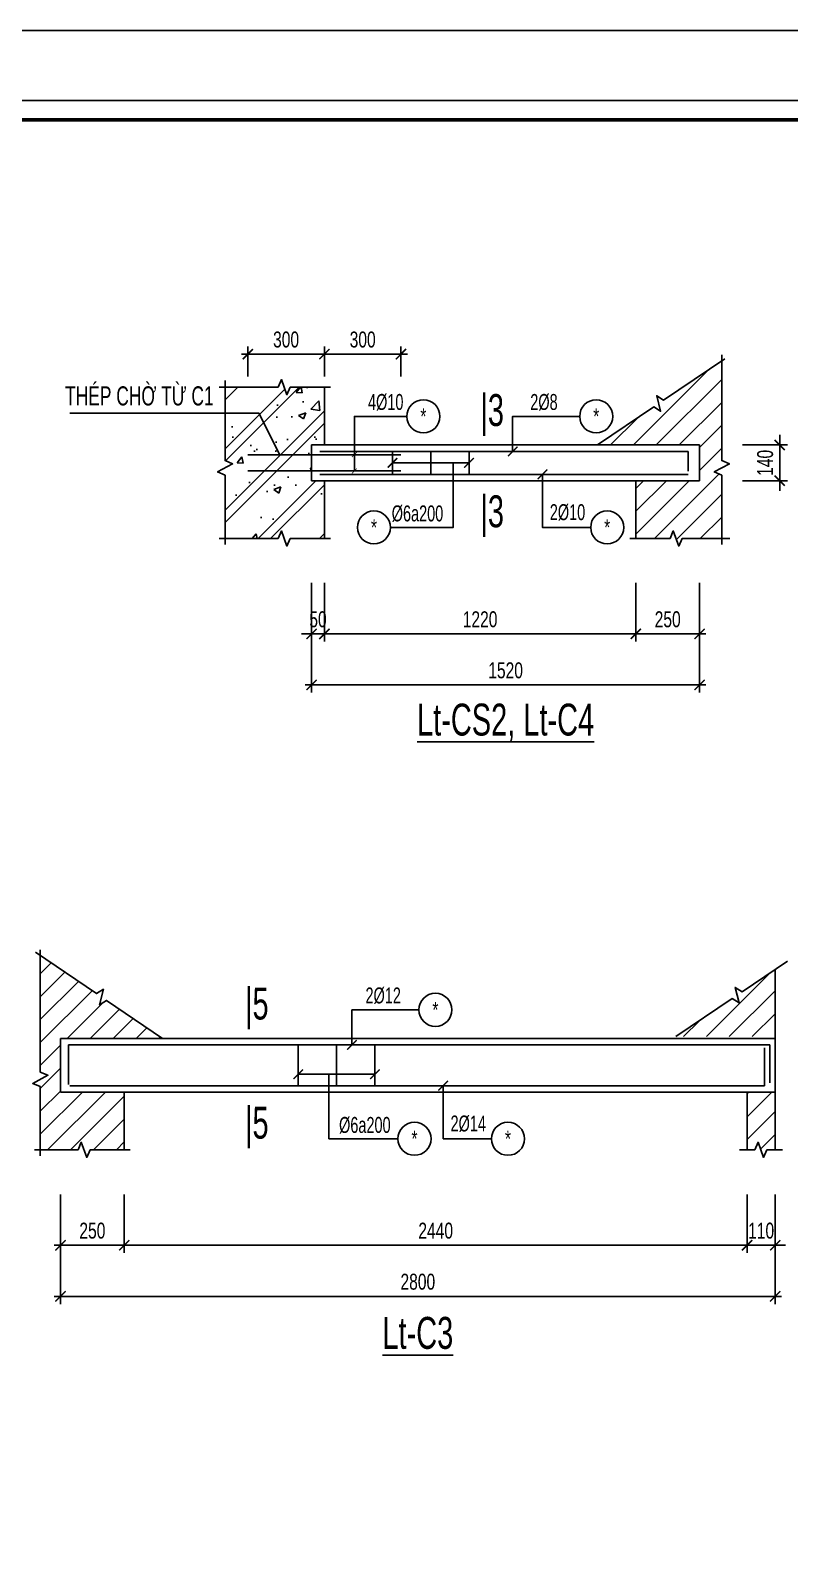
# Model space of a CAD drawing. Header units: millimetres. Extents: x 0 to 42050, y 0 to 14850.
# Drawn here: x 29815 to 32789, y 8888 to 14850 of the extents above; entities that cross this region are included whole.
import ezdxf
from ezdxf.enums import TextEntityAlignment as Align

# ---------------------------------------------------------------- set-up
doc = ezdxf.new("R2010")
doc.units = ezdxf.units.MM
doc.header["$LTSCALE"] = 3
doc.header["$PDSIZE"] = -2
doc.layers.get('0').update_dxf_attribs({"color": 8, "lineweight": 5})
doc.layers.get('Defpoints').update_dxf_attribs({"color": 2})
for name, color, linetype in [('CDC-KHUNGTEN', 9, 'Continuous'), ('CDC.02.DIM', 1, 'Continuous'), ('CDC.03.BORDER', 3, 'Continuous'), ('CDC.05.STEEL', 4, 'Continuous'), ('CDC.06.TEXT', 2, 'Continuous'), ('CDC.10.HATCH', 9, 'Continuous'), ('CDC.11.NOTE', 8, 'Continuous'), ('CDC.14.STEELNUM', 9, 'Continuous')]:
    doc.layers.add(name, color=color, linetype=linetype)
doc.styles.add('arial', font='arial.ttf', dxfattribs={"width": 0.7})
doc.styles.add('KCS_SMTEXT', font='arial.ttf', dxfattribs={"width": 0.7})
doc.dimstyles.new('KCS_DIM25', dxfattribs={"dimscale": 25, "dimtxt": 2.5, "dimasz": 1.6, "dimexe": 1.2, "dimexo": 0, "dimgap": 1, "dimtad": 1, "dimdec": 0, "dimzin": 0, "dimdsep": 46, "dimtxsty": 'KCS_SMTEXT', "dimblk": 'ARCHTICK', "dimcen": 0, "dimdle": 1, "dimclrd": 256, "dimclre": 256, "dimclrt": 2, "dimadec": 0, "dimazin": 0, "dimtfac": 1, "dimtdec": 0, "dimtix": 1, "dimtmove": 2, "dimatfit": 3, "dimfxl": 1, "dimtolj": 1, "dimtzin": 0, "dimarcsym": 0})

# ---------------------------------------------------------------- blocks, each defined once
blk = doc.blocks.new('_ArchTick')
at = {"color": 0, "linetype": 'ByBlock', "const_width": 0.15}
blk.add_lwpolyline([(-0.5, -0.5), (0.5, 0.5)], dxfattribs=at)
blk = doc.blocks.new('*D141')
at = {"layer": 'CDC.02.DIM', "lineweight": -2, "transparency": 16777216}
for p, q in [((32186.5, 12686.2), (32186.5, 12456.2)), ((32436.5, 12686.2), (32436.5, 12456.2)), ((32461.5, 12486.2), (32161.5, 12486.2))]:
    blk.add_line(p, q, dxfattribs=at)
at = {"layer": 'Defpoints', "color": 0, "transparency": 16777216}
for p in [(32186.5, 12686.2), (32436.5, 12686.2), (32186.5, 12486.2)]:
    blk.add_point(p, dxfattribs=at)
at = {"layer": 'CDC.02.DIM', "lineweight": -2, "transparency": 16777216, "xscale": 40, "yscale": 40, "zscale": 40, "rotation": 180}
blk.add_blockref('_ArchTick', (32186.5, 12486.2), dxfattribs=at)
at = {"layer": 'CDC.02.DIM', "lineweight": -2, "transparency": 16777216, "xscale": 40, "yscale": 40, "zscale": 40}
blk.add_blockref('_ArchTick', (32436.5, 12486.2), dxfattribs=at)
at = {"layer": 'CDC.02.DIM', "color": 2, "transparency": 16777216, "insert": (32311.5, 12543.1), "char_height": 62.5, "attachment_point": 5, "style": 'KCS_SMTEXT'}
blk.add_mtext('\\A1;250', dxfattribs=at)
blk = doc.blocks.new('*D142')
at = {"layer": 'CDC.02.DIM', "lineweight": -2, "transparency": 16777216}
for p, q in [((30966.5, 12686.2), (30966.5, 12456.2)), ((32186.5, 12686.2), (32186.5, 12456.2)), ((32211.5, 12486.2), (30941.5, 12486.2))]:
    blk.add_line(p, q, dxfattribs=at)
at = {"layer": 'Defpoints', "color": 0, "transparency": 16777216}
for p in [(30966.5, 12686.2), (32186.5, 12686.2), (30966.5, 12486.2)]:
    blk.add_point(p, dxfattribs=at)
at = {"layer": 'CDC.02.DIM', "lineweight": -2, "transparency": 16777216, "xscale": 40, "yscale": 40, "zscale": 40, "rotation": 180}
blk.add_blockref('_ArchTick', (30966.5, 12486.2), dxfattribs=at)
at = {"layer": 'CDC.02.DIM', "lineweight": -2, "transparency": 16777216, "xscale": 40, "yscale": 40, "zscale": 40}
blk.add_blockref('_ArchTick', (32186.5, 12486.2), dxfattribs=at)
at = {"layer": 'CDC.02.DIM', "color": 2, "transparency": 16777216, "insert": (31576.5, 12543.1), "char_height": 62.5, "attachment_point": 5, "style": 'KCS_SMTEXT'}
blk.add_mtext('\\A1;1220', dxfattribs=at)
blk = doc.blocks.new('*D143')
at = {"layer": 'CDC.02.DIM', "lineweight": -2, "transparency": 16777216}
for p, q in [((30916.5, 12686.2), (30916.5, 12256.2)), ((32436.5, 12686.2), (32436.5, 12256.2)), ((32461.5, 12286.2), (30891.5, 12286.2))]:
    blk.add_line(p, q, dxfattribs=at)
at = {"layer": 'Defpoints', "color": 0, "transparency": 16777216}
for p in [(30916.5, 12686.2), (32436.5, 12686.2), (30916.5, 12286.2)]:
    blk.add_point(p, dxfattribs=at)
at = {"layer": 'CDC.02.DIM', "lineweight": -2, "transparency": 16777216, "xscale": 40, "yscale": 40, "zscale": 40, "rotation": 180}
blk.add_blockref('_ArchTick', (30916.5, 12286.2), dxfattribs=at)
at = {"layer": 'CDC.02.DIM', "lineweight": -2, "transparency": 16777216, "xscale": 40, "yscale": 40, "zscale": 40}
blk.add_blockref('_ArchTick', (32436.5, 12286.2), dxfattribs=at)
at = {"layer": 'CDC.02.DIM', "color": 2, "transparency": 16777216, "insert": (31676.5, 12343.1), "char_height": 62.5, "attachment_point": 5, "style": 'KCS_SMTEXT'}
blk.add_mtext('\\A1;1520', dxfattribs=at)
blk = doc.blocks.new('*D144')
at = {"layer": 'CDC.02.DIM', "lineweight": -2, "transparency": 16777216}
for p, q in [((32750.3, 13226.2), (32750.3, 13266.2)), ((32604.7, 13226.2), (32780.3, 13226.2)), ((32750.3, 13226.2), (32750.3, 13086.2)), ((32604.7, 13086.2), (32780.3, 13086.2)), ((32750.3, 13086.2), (32750.3, 13046.2))]:
    blk.add_line(p, q, dxfattribs=at)
at = {"layer": 'Defpoints', "color": 0, "transparency": 16777216}
for p in [(32604.7, 13226.2), (32604.7, 13086.2), (32750.3, 13086.2)]:
    blk.add_point(p, dxfattribs=at)
at = {"layer": 'CDC.02.DIM', "lineweight": -2, "transparency": 16777216, "xscale": 40, "yscale": 40, "zscale": 40}
for p, rotation in [((32750.3, 13226.2), 270), ((32750.3, 13086.2), 90)]:
    blk.add_blockref('_ArchTick', p, dxfattribs=dict(at, rotation=rotation))
at = {"layer": 'CDC.02.DIM', "color": 2, "transparency": 16777216, "insert": (32693.4, 13156.2), "char_height": 62.5, "attachment_point": 5, "rotation": 90, "style": 'KCS_SMTEXT'}
blk.add_mtext('\\A1;140', dxfattribs=at)
blk = doc.blocks.new('*D145')
at = {"layer": 'CDC.02.DIM', "lineweight": -2, "transparency": 16777216}
for p, q in [((30666.5, 13494.6), (30666.5, 13612.1)), ((30966.5, 13494.6), (30966.5, 13612.1)), ((30641.5, 13582.1), (30991.5, 13582.1))]:
    blk.add_line(p, q, dxfattribs=at)
at = {"layer": 'Defpoints', "color": 0, "transparency": 16777216}
for p in [(30966.5, 13582.1), (30666.5, 13494.6), (30966.5, 13494.6)]:
    blk.add_point(p, dxfattribs=at)
at = {"layer": 'CDC.02.DIM', "lineweight": -2, "transparency": 16777216, "xscale": 40, "yscale": 40, "zscale": 40, "rotation": 180}
blk.add_blockref('_ArchTick', (30666.5, 13582.1), dxfattribs=at)
at = {"layer": 'CDC.02.DIM', "lineweight": -2, "transparency": 16777216, "xscale": 40, "yscale": 40, "zscale": 40}
blk.add_blockref('_ArchTick', (30966.5, 13582.1), dxfattribs=at)
at = {"layer": 'CDC.02.DIM', "color": 2, "transparency": 16777216, "insert": (30816.5, 13639), "char_height": 62.5, "attachment_point": 5, "style": 'KCS_SMTEXT'}
blk.add_mtext('\\A1;300', dxfattribs=at)
blk = doc.blocks.new('*D146')
at = {"layer": 'CDC.02.DIM', "lineweight": -2, "transparency": 16777216}
for p, q in [((30966.5, 13494.6), (30966.5, 13612.1)), ((31266.5, 13494.6), (31266.5, 13612.1)), ((30941.5, 13582.1), (31291.5, 13582.1))]:
    blk.add_line(p, q, dxfattribs=at)
at = {"layer": 'Defpoints', "color": 0, "transparency": 16777216}
for p in [(31266.5, 13582.1), (30966.5, 13494.6), (31266.5, 13494.6)]:
    blk.add_point(p, dxfattribs=at)
at = {"layer": 'CDC.02.DIM', "lineweight": -2, "transparency": 16777216, "xscale": 40, "yscale": 40, "zscale": 40, "rotation": 180}
blk.add_blockref('_ArchTick', (30966.5, 13582.1), dxfattribs=at)
at = {"layer": 'CDC.02.DIM', "lineweight": -2, "transparency": 16777216, "xscale": 40, "yscale": 40, "zscale": 40}
blk.add_blockref('_ArchTick', (31266.5, 13582.1), dxfattribs=at)
at = {"layer": 'CDC.02.DIM', "color": 2, "transparency": 16777216, "insert": (31116.5, 13639), "char_height": 62.5, "attachment_point": 5, "style": 'KCS_SMTEXT'}
blk.add_mtext('\\A1;300', dxfattribs=at)
blk = doc.blocks.new('*D147')
at = {"layer": 'CDC.02.DIM', "lineweight": -2, "transparency": 16777216}
for p, q in [((30916.5, 12686.2), (30916.5, 12456.2)), ((30966.5, 12686.2), (30966.5, 12456.2)), ((30916.5, 12486.2), (30876.5, 12486.2)), ((30916.5, 12486.2), (30966.5, 12486.2)), ((30966.5, 12486.2), (31006.5, 12486.2))]:
    blk.add_line(p, q, dxfattribs=at)
at = {"layer": 'Defpoints', "color": 0, "transparency": 16777216}
for p in [(30916.5, 12686.2), (30966.5, 12686.2), (30966.5, 12486.2)]:
    blk.add_point(p, dxfattribs=at)
at = {"layer": 'CDC.02.DIM', "lineweight": -2, "transparency": 16777216, "xscale": 40, "yscale": 40, "zscale": 40}
blk.add_blockref('_ArchTick', (30916.5, 12486.2), dxfattribs=at)
at = {"layer": 'CDC.02.DIM', "lineweight": -2, "transparency": 16777216, "xscale": 40, "yscale": 40, "zscale": 40, "rotation": 180}
blk.add_blockref('_ArchTick', (30966.5, 12486.2), dxfattribs=at)
at = {"layer": 'CDC.02.DIM', "color": 2, "transparency": 16777216, "insert": (30941.5, 12543.1), "char_height": 62.5, "attachment_point": 5, "style": 'KCS_SMTEXT'}
blk.add_mtext('\\A1;50', dxfattribs=at)
blk = doc.blocks.new('*D169')
at = {"layer": 'CDC.02.DIM', "lineweight": -2, "transparency": 16777216}
for p, q in [((29932.6, 10290.4), (29932.6, 10061.4)), ((30182.6, 10290.4), (30182.6, 10061.4)), ((29907.6, 10091.4), (30207.6, 10091.4))]:
    blk.add_line(p, q, dxfattribs=at)
at = {"layer": 'Defpoints', "color": 0, "transparency": 16777216}
for p in [(29932.6, 10290.4), (30182.6, 10290.4), (30182.6, 10091.4)]:
    blk.add_point(p, dxfattribs=at)
at = {"layer": 'CDC.02.DIM', "lineweight": -2, "transparency": 16777216, "xscale": 40, "yscale": 40, "zscale": 40, "rotation": 180}
blk.add_blockref('_ArchTick', (29932.6, 10091.4), dxfattribs=at)
at = {"layer": 'CDC.02.DIM', "lineweight": -2, "transparency": 16777216, "xscale": 40, "yscale": 40, "zscale": 40}
blk.add_blockref('_ArchTick', (30182.6, 10091.4), dxfattribs=at)
at = {"layer": 'CDC.02.DIM', "color": 2, "transparency": 16777216, "insert": (30057.6, 10148.4), "char_height": 62.5, "attachment_point": 5, "style": 'KCS_SMTEXT'}
blk.add_mtext('\\A1;250', dxfattribs=at)
blk = doc.blocks.new('*D170')
at = {"layer": 'CDC.02.DIM', "lineweight": -2, "transparency": 16777216}
for p, q in [((32622.6, 10290.4), (32622.6, 10061.4)), ((32732.6, 10290.4), (32732.6, 10061.4)), ((32622.6, 10091.4), (32582.6, 10091.4)), ((32732.6, 10091.4), (32622.6, 10091.4)), ((32732.6, 10091.4), (32772.6, 10091.4))]:
    blk.add_line(p, q, dxfattribs=at)
at = {"layer": 'Defpoints', "color": 0, "transparency": 16777216}
for p in [(32622.6, 10290.4), (32732.6, 10290.4), (32622.6, 10091.4)]:
    blk.add_point(p, dxfattribs=at)
at = {"layer": 'CDC.02.DIM', "lineweight": -2, "transparency": 16777216, "xscale": 40, "yscale": 40, "zscale": 40}
blk.add_blockref('_ArchTick', (32622.6, 10091.4), dxfattribs=at)
at = {"layer": 'CDC.02.DIM', "lineweight": -2, "transparency": 16777216, "xscale": 40, "yscale": 40, "zscale": 40, "rotation": 180}
blk.add_blockref('_ArchTick', (32732.6, 10091.4), dxfattribs=at)
at = {"layer": 'CDC.02.DIM', "color": 2, "transparency": 16777216, "insert": (32677.6, 10148.4), "char_height": 62.5, "attachment_point": 5, "style": 'KCS_SMTEXT'}
blk.add_mtext('\\A1;110', dxfattribs=at)
blk = doc.blocks.new('*D172')
at = {"layer": 'CDC.02.DIM', "lineweight": -2, "transparency": 16777216}
for p, q in [((30182.6, 10290.4), (30182.6, 10061.4)), ((32622.6, 10290.4), (32622.6, 10061.4)), ((30157.6, 10091.4), (32647.6, 10091.4))]:
    blk.add_line(p, q, dxfattribs=at)
at = {"layer": 'Defpoints', "color": 0, "transparency": 16777216}
for p in [(30182.6, 10290.4), (32622.6, 10290.4), (32622.6, 10091.4)]:
    blk.add_point(p, dxfattribs=at)
at = {"layer": 'CDC.02.DIM', "lineweight": -2, "transparency": 16777216, "xscale": 40, "yscale": 40, "zscale": 40, "rotation": 180}
blk.add_blockref('_ArchTick', (30182.6, 10091.4), dxfattribs=at)
at = {"layer": 'CDC.02.DIM', "lineweight": -2, "transparency": 16777216, "xscale": 40, "yscale": 40, "zscale": 40}
blk.add_blockref('_ArchTick', (32622.6, 10091.4), dxfattribs=at)
at = {"layer": 'CDC.02.DIM', "color": 2, "transparency": 16777216, "insert": (31402.6, 10148.4), "char_height": 62.5, "attachment_point": 5, "style": 'KCS_SMTEXT'}
blk.add_mtext('\\A1;2440', dxfattribs=at)
blk = doc.blocks.new('*D173')
at = {"layer": 'CDC.02.DIM', "lineweight": -2, "transparency": 16777216}
for p, q in [((29932.6, 10290.4), (29932.6, 9861.4)), ((32732.6, 10290.4), (32732.6, 9861.4)), ((29907.6, 9891.4), (32757.6, 9891.4))]:
    blk.add_line(p, q, dxfattribs=at)
at = {"layer": 'Defpoints', "color": 0, "transparency": 16777216}
for p in [(29932.6, 10290.4), (32732.6, 10290.4), (32732.6, 9891.4)]:
    blk.add_point(p, dxfattribs=at)
at = {"layer": 'CDC.02.DIM', "lineweight": -2, "transparency": 16777216, "xscale": 40, "yscale": 40, "zscale": 40, "rotation": 180}
blk.add_blockref('_ArchTick', (29932.6, 9891.4), dxfattribs=at)
at = {"layer": 'CDC.02.DIM', "lineweight": -2, "transparency": 16777216, "xscale": 40, "yscale": 40, "zscale": 40}
blk.add_blockref('_ArchTick', (32732.6, 9891.4), dxfattribs=at)
at = {"layer": 'CDC.02.DIM', "color": 2, "transparency": 16777216, "insert": (31332.6, 9948.4), "char_height": 62.5, "attachment_point": 5, "style": 'KCS_SMTEXT'}
blk.add_mtext('\\A1;2800', dxfattribs=at)
blk = doc.blocks.new('Khung tên chuẩn')
at = {"layer": 'CDC-KHUNGTEN', "color": 8}
blk.add_lwpolyline([(75096, 1100), (83000, 1100), (83000, 58300), (3000, 58300), (3000, 1100), (75096, 1100)], dxfattribs=at)
at = {"layer": 'CDC-KHUNGTEN', "color": 255, "lineweight": 60}
blk.add_lwpolyline([(74900, 1400), (74900, 58000), (3300, 58000), (3300, 1400), (74900, 1400)], close=True, dxfattribs=at)
at = {"layer": 'Defpoints', "color": 1, "ltscale": 0.2}
blk.add_lwpolyline([(0, 0), (0, 59400), (84100, 59400), (84100, 0), (0, 0)], close=True, dxfattribs=at)

msp = doc.modelspace()

# ---------------------------------------------------------------- hatches: boundary and pattern name
at = {"layer": 'CDC.10.HATCH'}
h = msp.add_hatch(dxfattribs=at)
h.set_pattern_fill('ANSI31', color=256, scale=20, style=0)
h.set_pattern_definition([(45, (-33747.364, 9086.03), (-44.90128, 44.90128), [])])
h.paths.add_polyline_path([(32523.4, 13556.4), (32295.4, 13401.8), (32268.4, 13418.9), (32283.7, 13358.3), (32256.6, 13375.5), (32036.5, 13226.2), (32436.5, 13226.2), (32436.5, 13086.2), (32186.5, 13086.2), (32186.5, 12859.9), (32320.7, 12859.9), (32333.6, 12889.5), (32355.1, 12830.3), (32368, 12859.9), (32523.4, 12859.9), (32523.4, 13107.6), (32493.8, 13120.4), (32553, 13152), (32523.4, 13164.8)])
at = {"layer": 'CDC.10.HATCH', "ltscale": 10}
h = msp.add_hatch(dxfattribs=at)
h.set_pattern_fill('CHAU-01', color=256, scale=40, style=0, pattern_type=2)
h.set_pattern_definition([(50, (30966.51, 12830.3), (286.904, -25.1), [30, -330]), (355, (30966.5, 12830.3), (-55.5, 300.88), [24, -264]), (100.45, (30990.42, 12828.2), (231.4, 275.78), [25.496, -280.46]), (46.184, (30966.5, 12910.3), (426.9, -66.2), [45, -495]), (96.636, (31002.1, 12904.77), (373.87, 389.65), [38.24, -420.69]), (351.184, (30966.5, 12910.3), (373.86, 389.65), [36, -396]), (21, (31006.51, 12890.3), (238.76, -161.05), [30, -330]), (326, (31006.5, 12890.3), (97.33, 290.06), [24, -264]), (71.45, (31026.4, 12876.87), (336.09, 129.01), [25.5, -280.46]), (37.5, (30966.51, 12830.29), (4.864, 133.158), [0, -260.8, 0, -268, 0, -265]), (7.5, (30966.51, 12830.29), (105.228, 157.765), [0, -152.8, 0, -254.8, 0, -101]), (327.5, (30877.31, 12830.29), (213.529, -9.022), [0, -100, 0, -312, 0, -414]), (317.5, (30837.31, 12830.29), (233.274, 40.04), [0, -130, 0, -207.2, 0, -294]), (45, (30966.51, 12830.29), (-120.21, 120.21), []), (45, (30966.51, 12879.29), (-120.21, 120.21), [])])
h.paths.add_polyline_path([(30798.1, 12889.5), (30819.6, 12830.3), (30832.5, 12859.9), (30966.5, 12859.9), (30966.5, 13086.2), (30916.5, 13086.2), (30916.5, 13188), (30792.6, 13188), (30710, 13350.2), (30577.5, 13350.2), (30577.5, 13164.8), (30607.1, 13152), (30547.9, 13120.4), (30577.5, 13107.6), (30577.5, 12859.9), (30785.2, 12859.9)])
h.paths.add_polyline_path([(30819.6, 13422.9), (30798.1, 13482.1), (30785.2, 13452.5), (30577.5, 13452.5), (30577.5, 13350.2), (30710, 13350.2), (30792.6, 13188), (30916.5, 13188), (30916.5, 13226.2), (30966.5, 13226.2), (30966.5, 13452.5), (30832.5, 13452.5)])
h = msp.add_hatch(dxfattribs=at)
h.set_pattern_fill('ANSI31', color=256, scale=20, style=0)
h.set_pattern_definition([(45, (-5588237.193, -230276.88), (-44.9012806, 44.9012806), [])])
h.paths.add_polyline_path([(30014.2, 10494.7), (30035.7, 10435.5), (30048.6, 10465.1), (30182.6, 10465.1), (30182.6, 10691.4), (29932.6, 10691.4), (29932.6, 10901.4), (30332.6, 10901.4), (30112.5, 11050.7), (30085.4, 11033.6), (30100.7, 11094.2), (30073.7, 11077), (29853.6, 11226.3), (29853.6, 10770.1), (29883.2, 10757.2), (29824, 10725.7), (29853.6, 10712.8), (29853.6, 10465.1), (30001.3, 10465.1)])
h = msp.add_hatch(dxfattribs=at)
h.set_pattern_fill('ANSI31', color=256, scale=20, style=0)
h.set_pattern_definition([(45, (32732.593, 10908.615), (-44.901, 44.901), [])])
h.paths.add_polyline_path([(32732.6, 11172.3), (32602.7, 11084.2), (32575.7, 11101.4), (32591, 11040.8), (32563.9, 11057.9), (32343.8, 10908.6), (32732.6, 10908.6)])
h = msp.add_hatch(dxfattribs=at)
h.set_pattern_fill('ANSI31', color=256, scale=20, style=0)
h.set_pattern_definition([(45, (32732.593, 10435.55), (-44.901, 44.901), [])])
h.paths.add_polyline_path([(32622.6, 10465.1), (32652.7, 10465.1), (32665.6, 10494.7), (32687.1, 10435.5), (32700, 10465.1), (32732.6, 10465.1), (32732.6, 10691.4), (32622.6, 10691.4)])

# ---------------------------------------------------------------- linework, layer by layer
at = {"layer": 'CDC.03.BORDER'}
for p, q in [((30966.5, 13452.5), (30966.5, 13226.2)), ((30916.5, 13226.2), (32436.5, 13226.2)), ((30916.5, 13226.2), (30916.5, 13086.2)), ((32436.5, 13226.2), (32436.5, 13086.2)), ((30916.5, 13086.2), (32436.5, 13086.2)), ((30966.5, 13086.2), (30966.5, 12859.9)), ((32186.5, 13086.2), (32186.5, 12859.9)), ((32732.6, 11172.3), (32732.6, 10465.1)), ((29932.6, 10901.4), (32732.6, 10901.4)), ((29932.6, 10901.4), (29932.6, 10691.4)), ((29932.6, 10691.4), (32732.6, 10691.4)), ((30182.6, 10691.4), (30182.6, 10465.1)), ((32622.6, 10691.4), (32622.6, 10465.1)), ((32622.6, 10691.4), (32622.6, 10465.1))]:
    msp.add_line(p, q, dxfattribs=at)
at = {"layer": 'CDC.05.STEEL', "ltscale": 60}
for p, q in [((30666.5, 13188), (31266.5, 13188)), ((30666.5, 13124.4), (31266.5, 13124.4))]:
    msp.add_line(p, q, dxfattribs=at)
at = {"layer": 'CDC.05.STEEL'}
for p, q in [((30948.4, 13201.2, 0), (32392.3, 13201.2)), ((31233.3, 13201.2), (31233.3, 13111.2)), ((31383.3, 13201.2), (31383.3, 13111.2)), ((31533.3, 13201.2), (31533.3, 13111.2)), ((32392.3, 13111.2), (30948.4, 13111.2)), ((30864.3, 10876.4), (30864.3, 10716.4)), ((31014.3, 10876.4), (31014.3, 10716.4)), ((31164.3, 10876.4), (31164.3, 10716.4))]:
    msp.add_line(p, q, dxfattribs=at)
for points in [[(32392.3, 13201.2), (32392.3, 13123.6)], [(29963.6, 10876.4), (32711.3, 10876.4), (32711.3, 10727.6)], [(29963.6, 10876.4), (29963.6, 10721.4)], [(29968.9, 10716.4), (32690.7, 10716.4), (32690.7, 10864.7)]]:
    msp.add_lwpolyline(points, dxfattribs=at)
at = {"layer": 'CDC.11.NOTE'}
for p, q in [((31533.3, 13156.2), (31233.3, 13156.2)), ((31164.3, 10761.4), (30864.3, 10761.4))]:
    msp.add_line(p, q, dxfattribs=at)
for points in [[(32036.5, 13226.2), (32256.6, 13375.5), (32283.7, 13358.3), (32268.4, 13418.9), (32295.4, 13401.8), (32534.9, 13564.2)], [(32523.4, 13579.4), (32523.4, 13164.8), (32553, 13152), (32493.8, 13120.4), (32523.4, 13107.6), (32523.4, 12836.3)], [(30577.5, 13478.4), (30577.5, 13164.8), (30607.1, 13152), (30547.9, 13120.4), (30577.5, 13107.6), (30577.5, 12836.3)], [(30554.8, 13452.5), (30785.2, 13452.5), (30798.1, 13482.1), (30819.6, 13422.9), (30832.5, 13452.5), (30990.1, 13452.5)], [(29969.6, 13350.2), (30710, 13350.2), (30792.6, 13188)], [(31966.7, 13338.4), (31704.1, 13338.4), (31704.1, 13201.2)], [(31225.5, 12903.4), (31471.7, 12903.4), (31471.7, 13156.2)], [(32009.8, 12903.4), (31821, 12903.4), (31821, 13111.2)], [(30554.8, 12859.9), (30785.2, 12859.9), (30798.1, 12889.5), (30819.6, 12830.3), (30832.5, 12859.9), (30990.1, 12859.9)], [(32162.9, 12859.9), (32320.7, 12859.9), (32333.6, 12889.5), (32355.1, 12830.3), (32368, 12859.9), (32555.4, 12859.9)], [(29853.6, 11249.3), (29853.6, 10770.1), (29883.2, 10757.2), (29824, 10725.7), (29853.6, 10712.8), (29853.6, 10441.5)], [(30332.6, 10901.4), (30112.5, 11050.7), (30085.4, 11033.6), (30100.7, 11094.2), (30073.7, 11077), (29834.2, 11239.5)], [(32343.8, 10908.6), (32563.9, 11057.9), (32591, 11040.8), (32575.7, 11101.4), (32602.7, 11084.2), (32780.4, 11204.7)], [(31336.7, 11013.6), (31074.2, 11013.6), (31074.2, 10876.4)], [(31254.7, 10508.6), (30984.6, 10508.6), (30984.6, 10761.4)], [(31620.9, 10508.6), (31432, 10508.6), (31432, 10716.4)], [(29830.9, 10465.1), (30001.3, 10465.1), (30014.2, 10494.7), (30035.7, 10435.5), (30048.6, 10465.1), (30206.2, 10465.1)], [(32592.6, 10465.1), (32652.7, 10465.1), (32665.6, 10494.7), (32687.1, 10435.5), (32700, 10465.1), (32761.1, 10465.1)]]:
    msp.add_lwpolyline(points, dxfattribs=at)
at = {"layer": 'CDC.11.NOTE', "elevation": 0}
msp.add_lwpolyline([(31289.5, 13338.4), (31084.1, 13338.4), (31084.1, 13124.4)], dxfattribs=at)
at = {"layer": 'CDC.14.STEELNUM'}
for centre in [(31354.3, 13338.4, 0), (32031.5, 13338.4, 0), (31160.7, 12903.4, 0), (32074.6, 12903.4, 0), (31401.5, 11013.6, 0), (31319.5, 10508.6, 0), (31685.7, 10508.6, 0)]:
    msp.add_circle(centre, 64.8, dxfattribs=at)

# ---------------------------------------------------------------- block references
at = {"xscale": 0.2500000001309672, "yscale": 0.2500000001309672, "zscale": 0.2500000001309672}
msp.add_blockref('Khung tên chuẩn', (21025, 0), dxfattribs=at)
at = {"layer": 'CDC.11.NOTE'}
for p, xscale, yscale, zscale in [((31084.1, 13188), 18.75, 18.75, 18.75), ((31233.3, 13156.2), 37.5, 37.5, 37.5), ((31533.3, 13156.2), 37.5, 37.5, 37.5), ((31704.1, 13201.2), 37.5, 37.5, 37.5), ((31084.1, 13124.4), 18.75, 18.75, 18.75), ((31821, 13111.2), 37.5, 37.5, 37.5), ((31074.2, 10876.4), 37.5, 37.5, 37.5), ((30864.3, 10761.4), 37.5, 37.5, 37.5), ((31164.3, 10761.4), 37.5, 37.5, 37.5), ((31432, 10716.4), 37.5, 37.5, 37.5)]:
    msp.add_blockref('_ArchTick', p, dxfattribs=dict(at, xscale=xscale, yscale=yscale, zscale=zscale))

# ---------------------------------------------------------------- texts
at = {"layer": 'CDC.06.TEXT', "style": 'arial', "width": 0.65}
for s, height, p in [('THÉP CHỜ TỪ C1', 75, (30241.7, 13427.7)), ('4%%C10', 62.5, (31206.8, 13394.8, 0)), ('|3', 125, (31623.8, 13347.1)), ('2%%C8', 62.5, (31826.8, 13394.8)), ('|3', 125, (31623.8, 12950.5)), ('%%C6a200', 62.5, (31331.3, 12958.3)), ('2%%C10', 62.5, (31919, 12963.2)), ('%%ULt-CS2, Lt-C4', 125, (31676.5, 12139.9)), ('|5', 125, (30701.7, 11022.4)), ('2%%C12', 62.5, (31196.9, 11070.1)), ('|5', 125, (30701.7, 10555.7)), ('%%C6a200', 62.5, (31125, 10562.9)), ('2%%C14', 62.5, (31530.1, 10568.5)), ('%%ULt-C3', 125, (31332.6, 9748.3))]:
    msp.add_text(s, height=height, dxfattribs=at).set_placement(p, align=Align.MIDDLE)
at = {"layer": 'CDC.14.STEELNUM', "style": 'arial', "width": 0.7}
for p in [(31354.3, 13338.4, 0), (32031.5, 13338.4, 0), (31160.9, 12903.4, 0), (32074.6, 12903.4, 0), (31401.5, 11013.6, 0), (31319.5, 10508.6, 0), (31685.7, 10508.6, 0)]:
    msp.add_text('*', height=62.5, dxfattribs=at).set_placement(p, align=Align.MIDDLE_CENTER)

# ---------------------------------------------------------------- dimensions: what is measured, and where the dimension line sits
at = {"layer": 'CDC.02.DIM'}
for base, p1, p2, picture, middle in [((30966.5, 13582.1), (30666.5, 13494.6), (30966.5, 13494.6), '*D145', (30816.5, 13639)), ((31266.5, 13582.1), (30966.5, 13494.6), (31266.5, 13494.6), '*D146', (31116.5, 13639)), ((30966.5, 12486.2), (30916.5, 12686.2), (30966.5, 12686.2), '*D147', (30941.5, 12543.1)), ((30916.5, 12286.2), (32436.5, 12686.2), (30916.5, 12686.2), '*D143', (31676.5, 12343.1)), ((30966.5, 12486.2), (32186.5, 12686.2), (30966.5, 12686.2), '*D142', (31576.5, 12543.1)), ((32186.5, 12486.2), (32436.5, 12686.2), (32186.5, 12686.2), '*D141', (32311.5, 12543.1)), ((32732.6, 9891.4), (29932.6, 10290.4), (32732.6, 10290.4), '*D173', (31332.6, 9948.4)), ((32622.6, 10091.4), (30182.6, 10290.4), (32622.6, 10290.4), '*D172', (31402.6, 10148.4)), ((32622.6, 10091.4), (32732.6, 10290.4), (32622.6, 10290.4), '*D170', (32677.6, 10148.4))]:
    dim = msp.add_linear_dim(base=base, p1=p1, p2=p2, dimstyle='KCS_DIM25', dxfattribs=at)
    dim.commit()
    dim.dimension.update_dxf_attribs({"geometry": picture, "text_midpoint": middle})
for base, p1, p2, angle, picture, middle in [((32750.3, 13086.2), (32604.7, 13226.2), (32604.7, 13086.2), 90, '*D144', (32693.4, 13156.2)), ((30182.6, 10091.4), (29932.6, 10290.4), (30182.6, 10290.4), 180, '*D169', (30057.6, 10148.4))]:
    dim = msp.add_linear_dim(base=base, p1=p1, p2=p2, angle=angle, dimstyle='KCS_DIM25', dxfattribs=at)
    dim.commit()
    dim.dimension.update_dxf_attribs({"geometry": picture, "text_midpoint": middle})

doc.saveas('drawing.dxf')
